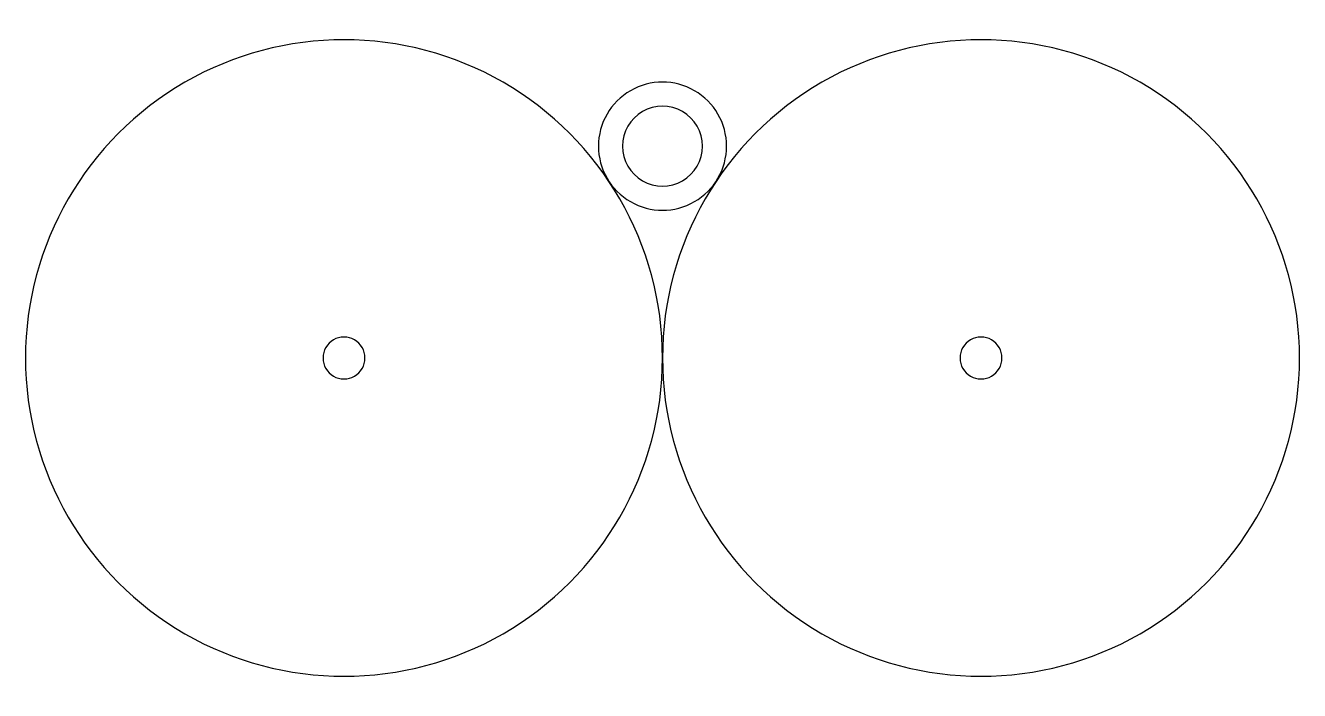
# Model space of a CAD drawing. Extents: x 0 to 152, y -2 to 78.
import ezdxf

# ---------------------------------------------------------------- set-up
doc = ezdxf.new("R2010")
doc.units = 0
doc.layers.get('0').update_dxf_attribs({"linetype": 'CONTINUOUS'})

msp = doc.modelspace()

# ---------------------------------------------------------------- linework, layer by layer
at = {"color": 7}
for points in [[(80.881564, 63.407433)], [(83.764464, 63.407433)], [(40.619045, 38.119047)], [(76.119064, 38.119047)], [(116.619046, 38.119047)], [(152.119065, 38.119047)]]:
    msp.add_lwpolyline(points, close=True, dxfattribs=at)
for points in [[(57.119064, 71.028013), (45.361822, 77.81606), (30.876304, 77.81606), (19.119063, 71.028013)], [(133.119066, 71.028015), (121.361824, 77.816061), (106.876305, 77.816061), (95.119064, 71.028015)], [(19.119063, 71.028013), (7.361822, 64.239967), (0.119063, 51.69514), (0.119063, 38.119047)], [(76.119064, 38.119047), (76.119064, 51.69514), (68.876305, 64.239967), (57.119064, 71.028013)], [(72.296364, 70.028543), (69.930869, 68.662824), (68.473664, 66.138871), (68.473664, 63.407433)], [(79.941764, 70.028543), (77.576269, 71.394263), (74.661859, 71.394263), (72.296364, 70.028543)], [(95.119064, 71.028015), (83.361822, 64.239968), (76.119063, 51.69514), (76.119064, 38.119047)], [(83.764464, 63.407433), (83.764464, 66.138871), (82.307259, 68.662824), (79.941764, 70.028543)], [(152.119065, 38.119047), (152.119066, 51.69514), (144.876307, 64.239968), (133.119066, 71.028015)], [(73.737814, 67.531879), (72.264291, 66.68114), (71.356564, 65.10891), (71.356564, 63.407433)], [(78.500314, 67.531879), (77.026791, 68.382618), (75.211337, 68.382618), (73.737814, 67.531879)], [(80.881564, 63.407433), (80.881564, 65.10891), (79.973837, 66.68114), (78.500314, 67.531879)], [(68.473664, 63.407433), (68.473664, 60.675995), (69.930869, 58.152041), (72.296364, 56.786322)], [(71.356564, 63.407433), (71.356564, 61.705956), (72.264291, 60.133726), (73.737814, 59.282987)], [(78.500314, 59.282987), (79.973837, 60.133726), (80.881564, 61.705956), (80.881564, 63.407433)], [(79.941764, 56.786322), (82.307259, 58.152041), (83.764464, 60.675995), (83.764464, 63.407433)], [(73.737814, 59.282987), (75.211337, 58.432248), (77.026791, 58.432248), (78.500314, 59.282987)], [(72.296364, 56.786322), (74.661859, 55.420603), (77.576269, 55.420603), (79.941764, 56.786322)], [(36.867603, 40.288288), (36.093365, 39.840592), (35.617261, 39.013404), (35.619055, 38.119047)], [(39.370497, 40.288288), (38.596259, 40.735985), (37.641841, 40.735985), (36.867603, 40.288288)], [(40.619045, 38.119047), (40.620839, 39.013404), (40.144735, 39.840592), (39.370497, 40.288288)], [(112.867604, 40.288288), (112.093367, 39.840592), (111.617263, 39.013404), (111.619056, 38.119047)], [(115.370498, 40.288288), (114.596261, 40.735985), (113.641842, 40.735985), (112.867604, 40.288288)], [(116.619046, 38.119047), (116.62084, 39.013404), (116.144736, 39.840592), (115.370498, 40.288288)], [(0.119063, 38.119047), (0.119063, 24.542955), (7.361822, 11.998128), (19.119063, 5.210081)], [(35.619055, 38.119047), (35.617261, 37.224691), (36.093365, 36.397503), (36.867603, 35.949806)], [(39.370497, 35.949806), (40.144735, 36.397503), (40.620839, 37.224691), (40.619045, 38.119047)], [(57.119064, 5.210081), (68.876305, 11.998128), (76.119064, 24.542955), (76.119064, 38.119047)], [(76.119064, 38.119047), (76.119064, 24.542955), (83.361823, 11.998128), (95.119064, 5.210081)], [(111.619056, 38.119047), (111.617263, 37.224691), (112.093367, 36.397503), (112.867604, 35.949806)], [(115.370498, 35.949806), (116.144736, 36.397503), (116.62084, 37.224691), (116.619046, 38.119047)], [(133.119065, 5.210081), (144.876306, 11.998128), (152.119065, 24.542955), (152.119065, 38.119047)], [(36.867603, 35.949806), (37.641841, 35.50211), (38.596259, 35.50211), (39.370497, 35.949806)], [(112.867604, 35.949806), (113.641842, 35.50211), (114.596261, 35.50211), (115.370498, 35.949806)], [(19.119063, 5.210081), (30.876304, -1.577965), (45.361822, -1.577965), (57.119064, 5.210081)], [(95.119064, 5.210081), (106.876305, -1.577965), (121.361824, -1.577965), (133.119065, 5.210081)]]:
    msp.add_open_spline(points, degree=3, dxfattribs=at)

doc.saveas('drawing.dxf')
